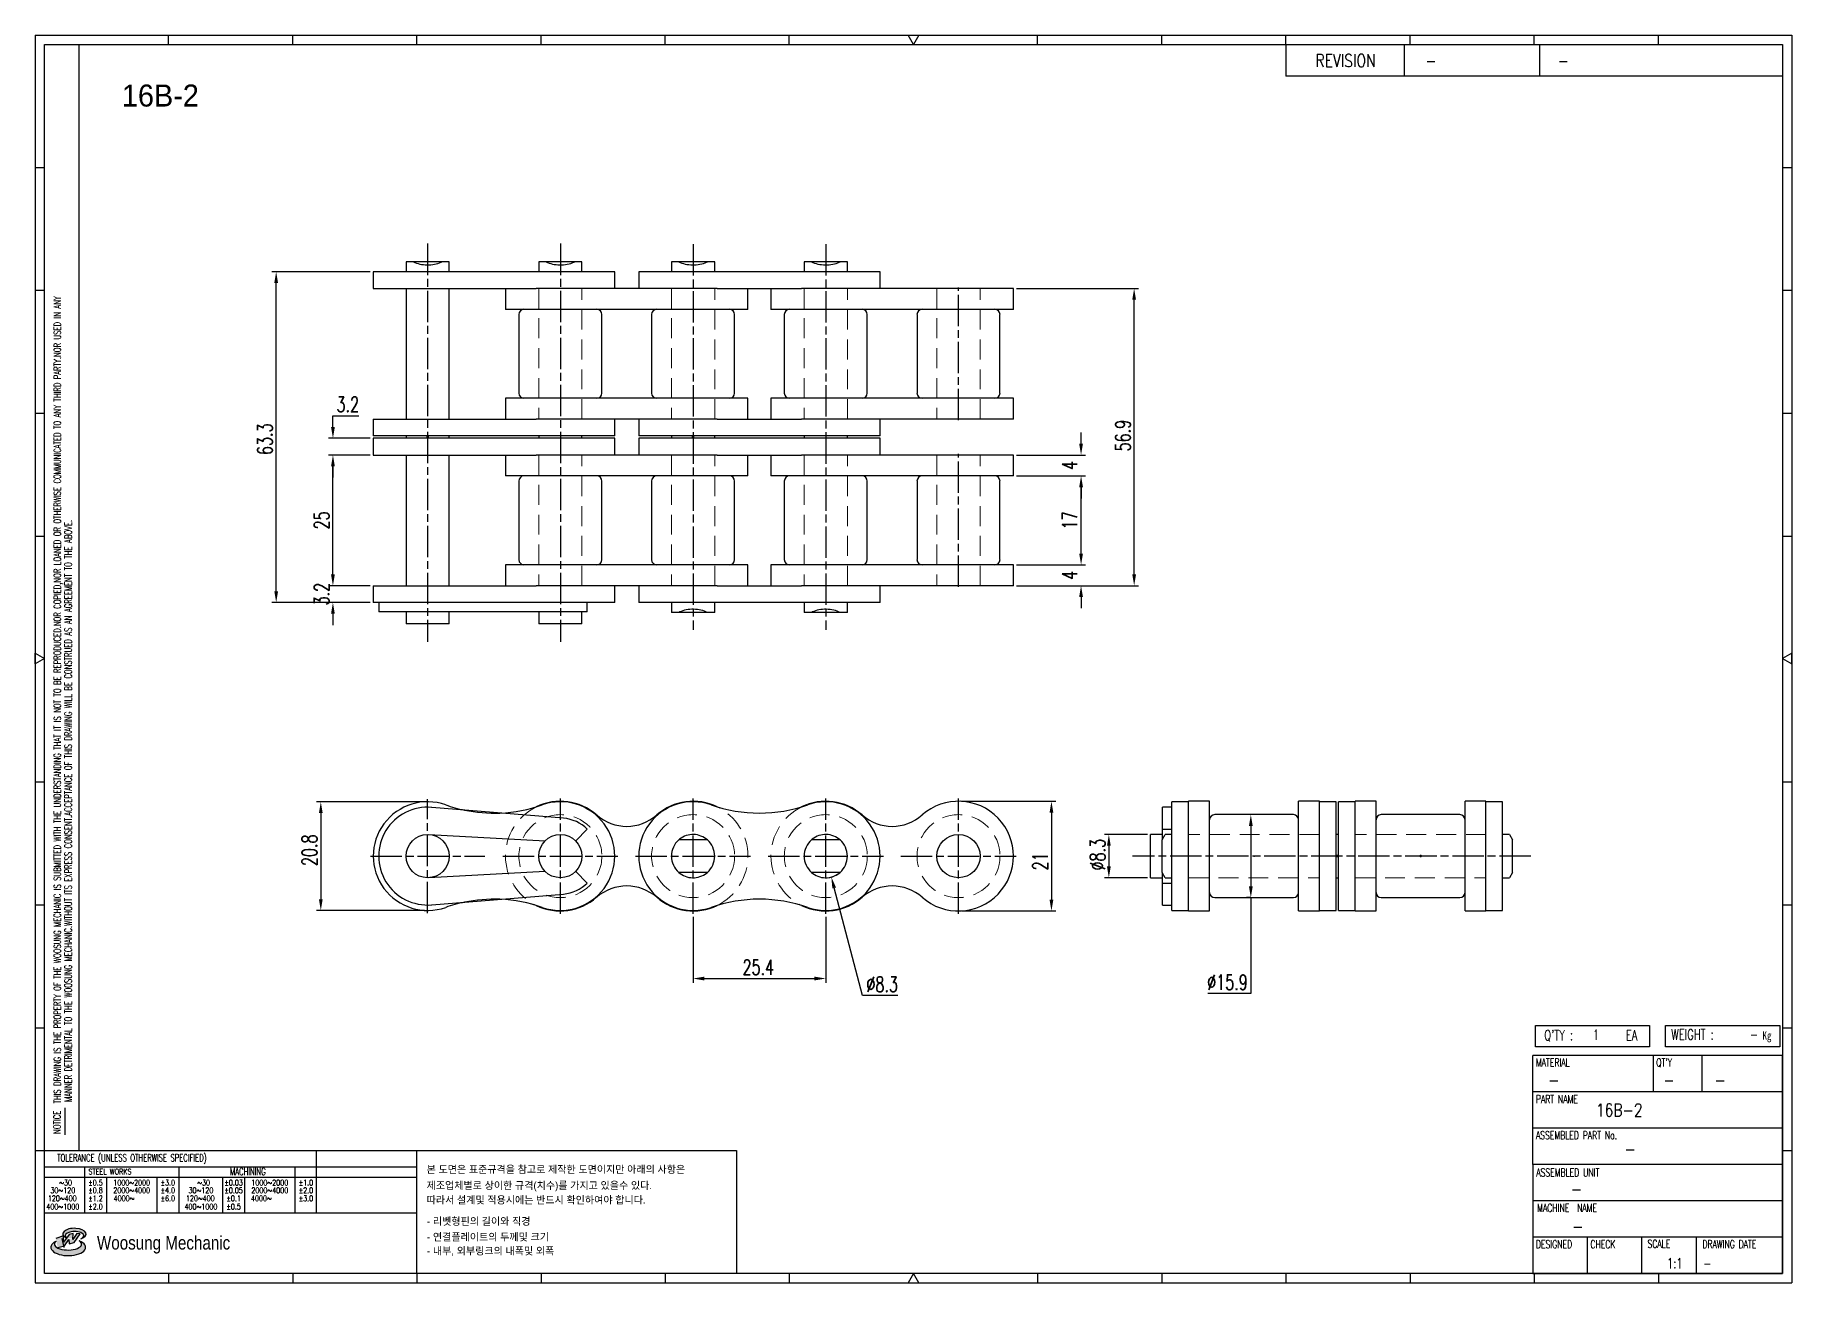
# Model space of a CAD drawing. Header units: millimetres. Extents: x 1145 to 1481, y -47 to 192.
import ezdxf
from ezdxf.enums import TextEntityAlignment as Align

# ---------------------------------------------------------------- set-up
doc = ezdxf.new("R2010")
doc.units = ezdxf.units.MM
doc.linetypes.add('AM_ISO08W050', pattern=[18, 12, -1.5, 3, -1.5])
doc.linetypes.add('HIDDEN', pattern=[9.525, 6.35, -3.175])
doc.layers.get('Defpoints').update_dxf_attribs({"color": 80})
for name, color, linetype, lineweight in [('2d ConnectionPoints', 7, 'Continuous', 50), ('CL1', 140, 'AM_ISO08W050', 25), ('HL3', 1, 'HIDDEN', 0)]:
    doc.layers.add(name, color=color, linetype=linetype, lineweight=lineweight)
for name, color, linetype in [('S-DIM', 40, 'Continuous'), ('TITLE', 7, 'Continuous'), ('도면레이아웃', 7, 'Continuous')]:
    doc.layers.add(name, color=color, linetype=linetype)
doc.styles.add('HAN', font='ROMANS.shx', dxfattribs={"width": 0.7, "bigfont": 'whgtxt.shx'})
doc.styles.add('HKD_ST2', font='romans.shx', dxfattribs={"width": 0.7, "height": 4, "bigfont": '@extfont2.shx'})
doc.styles.add('HSG', font='SIMPLEX.shx', dxfattribs={"width": 0.7, "bigfont": 'HSG.shx'})
doc.styles.add('MtXpl_', font='Gulim.ttf')
doc.styles.add('SLDTEXTSTYLE4', font='arial.ttf', dxfattribs={"width": 0.8})
doc.dimstyles.new('APP1.2', dxfattribs={"dimscale": 1.2, "dimtxt": 2.4, "dimasz": 1.8, "dimexe": 0.7, "dimexo": 0.5, "dimgap": 0.6, "dimtad": 1, "dimtoh": 1, "dimdec": 1, "dimrnd": 0.01, "dimzin": 9, "dimdsep": 46, "dimtxsty": 'HSG', "dimcen": 0, "dimclrd": 1, "dimclre": 1, "dimclrt": 256, "dimazin": 2, "dimtp": 1, "dimtm": 1, "dimtfac": 0.5, "dimtdec": 1, "dimtofl": 0, "dimtmove": 0, "dimatfit": 3, "dimfxl": 0, "dimtvp": 1, "dimtolj": 2, "dimlwd": -1, "dimlwe": -1, "dimarcsym": 0})

# ---------------------------------------------------------------- blocks, each defined once
blk = doc.blocks.new('MAST')
at = {"layer": '도면레이아웃'}
h = blk.add_hatch(color=10, dxfattribs=at)
h.paths.add_polyline_path([(1.544, 35.177), (1.554, 34.966), (1.779, 35.034), (2.054, 35.422), (1.908, 35.446), (1.728, 35.167), (1.741, 35.439), (1.547, 35.405), (1.292, 35.041), (1.295, 35.33), (0.943, 35.208), (1.03, 34.8), (1.336, 34.885)])
edge = h.paths.add_edge_path()
edge.add_ellipse((1.795, 35.421), major_axis=(-0.53, 0), ratio=0.487785, start_angle=122.36065, end_angle=403.39574)
edge.add_line((1.411, 35.244), (1.419, 35.261))
edge.add_ellipse((1.798, 35.344), major_axis=(-0.423, 0), ratio=0.444396, start_angle=131.58977, end_angle=386.19408, ccw=False)
edge = h.paths.add_edge_path()
edge.add_ellipse((1.512, 34.815), major_axis=(-0.793, 0), ratio=0.480113, start_angle=314.67633, end_angle=590.85213)
edge.add_ellipse((1.501, 34.958), major_axis=(-0.62, 0), ratio=0.43311, start_angle=331.7024, end_angle=574.42495, ccw=False)
at = {"color": 140}
for p, q in [((0, 90.118), (80.15, 90.118)), ((0, 90.118), (0, 33.191)), ((80.15, 90.118), (80.15, 33.191)), ((57.068, 89.693), (57.068, 88.246)), ((62.47, 89.693), (62.47, 88.246)), ((68.635, 89.693), (68.635, 88.246)), ((79.725, 88.246), (57.068, 88.246)), ((68.449, 43.961), (68.449, 44.936)), ((68.449, 44.936), (73.654, 44.936)), ((73.654, 44.936), (73.654, 43.961)), ((74.39, 43.961), (74.39, 44.936)), ((74.39, 44.936), (79.595, 44.936)), ((79.595, 44.936), (79.595, 43.961)), ((68.336, 38.59), (68.336, 43.563)), ((79.725, 43.563), (68.336, 43.563)), ((73.654, 43.961), (68.449, 43.961)), ((73.827, 43.563), (73.827, 41.905)), ((79.595, 43.961), (74.39, 43.961)), ((76.037, 43.563), (76.037, 41.905)), ((79.725, 38.59), (79.725, 43.563)), ((79.725, 41.905), (68.336, 41.905)), ((79.725, 40.248), (68.336, 40.248)), ((68.336, 38.59), (68.336, 33.616)), ((79.725, 38.59), (68.336, 38.59)), ((79.725, 33.616), (79.725, 38.59)), ((79.725, 36.932), (68.336, 36.932)), ((79.725, 35.274), (68.336, 35.274)), ((70.822, 33.616), (70.822, 35.274)), ((73.309, 33.616), (73.309, 35.274)), ((75.796, 33.616), (75.796, 35.274)), ((0, 33.191), (80.15, 33.191)), ((68.336, 33.616), (79.725, 33.616))]:
    blk.add_line(p, q, dxfattribs=at)
for p, q in [((6.089, 89.693), (6.089, 90.118)), ((11.753, 89.693), (11.753, 90.118)), ((17.418, 89.693), (17.418, 90.118)), ((23.082, 89.693), (23.082, 90.118)), ((28.746, 89.693), (28.746, 90.118)), ((34.411, 89.693), (34.411, 90.118)), ((45.739, 89.693), (45.739, 90.118)), ((51.404, 89.693), (51.404, 90.118)), ((57.068, 89.693), (57.068, 90.118)), ((62.732, 89.693), (62.732, 90.118)), ((68.397, 89.693), (68.397, 90.118)), ((74.061, 89.693), (74.061, 90.118)), ((0, 84.085), (0.425, 84.085)), ((79.725, 84.085), (80.15, 84.085)), ((0, 78.478), (0.425, 78.478)), ((79.725, 78.478), (80.15, 78.478)), ((0, 72.87), (0.425, 72.87)), ((79.725, 72.87), (80.15, 72.87)), ((0, 67.262), (0.425, 67.262)), ((79.725, 67.262), (80.15, 67.262)), ((0, 56.047), (0.425, 56.047)), ((79.725, 56.047), (80.15, 56.047)), ((0, 50.439), (0.425, 50.439)), ((79.725, 50.439), (80.15, 50.439)), ((0, 44.832), (0.425, 44.832)), ((79.725, 44.832), (80.15, 44.832)), ((1.377, 39.947), (1.377, 41.174)), ((0, 39.224), (0.425, 39.224)), ((79.725, 39.224), (80.15, 39.224)), ((6.089, 33.616), (6.089, 33.191)), ((11.753, 33.616), (11.753, 33.191)), ((17.418, 33.616), (17.418, 33.191)), ((23.082, 33.616), (23.082, 33.191)), ((28.746, 33.616), (28.746, 33.191)), ((34.411, 33.616), (34.411, 33.191)), ((45.739, 33.616), (45.739, 33.191)), ((51.404, 33.616), (51.404, 33.191)), ((57.068, 33.616), (57.068, 33.191)), ((62.732, 33.616), (62.732, 33.191)), ((68.397, 33.616), (68.397, 33.191)), ((74.061, 33.616), (74.061, 33.191))]:
    blk.add_line(p, q)
at = {"color": 2}
for p, q in [((2.017, 39.224), (2.017, 89.693)), ((0.425, 39.224), (17.418, 39.224)), ((0.425, 38.487), (17.418, 38.487)), ((2.257, 38.487), (2.257, 36.382)), ((6.557, 38.5), (6.557, 36.382)), ((11.857, 38.487), (11.857, 36.382)), ((12.816, 39.224), (12.816, 36.382)), ((17.418, 33.616), (17.418, 39.224)), ((0.425, 38.012), (17.418, 38.012)), ((3.257, 38.012), (3.257, 36.382)), ((5.557, 38.012), (5.557, 36.382)), ((8.557, 38.012), (8.557, 36.382)), ((9.557, 38.026), (9.557, 36.382)), ((0.425, 36.382), (17.418, 36.382))]:
    blk.add_line(p, q, dxfattribs=at)
for points in [[(40.075, 89.693), (39.83, 90.118), (40.32, 90.118)], [(0.425, 61.679), (0, 61.433), (0, 61.924)], [(79.725, 61.679), (80.15, 61.433), (80.15, 61.924)], [(40.075, 33.616), (39.83, 33.191), (40.32, 33.191)]]:
    blk.add_lwpolyline(points, close=True)
at = {"color": 140}
blk.add_lwpolyline([(0.425, 89.693), (79.725, 89.693), (79.725, 33.616), (0.425, 33.616)], close=True, dxfattribs=at)
at = {"layer": '도면레이아웃'}
for p, q in [((1.295, 35.33), (0.943, 35.208)), ((1.547, 35.405), (1.292, 35.041)), ((1.292, 35.041), (1.295, 35.33)), ((1.741, 35.439), (1.547, 35.405)), ((1.908, 35.446), (1.728, 35.167)), ((1.728, 35.167), (1.741, 35.439)), ((1.779, 35.034), (2.054, 35.422)), ((2.054, 35.422), (1.908, 35.446)), ((1.03, 34.8), (1.336, 34.885)), ((1.224, 35.208), (1.311, 34.8)), ((1.224, 35.208), (1.224, 35.208)), ((1.336, 34.885), (1.544, 35.177)), ((1.419, 35.261), (1.411, 35.244)), ((1.544, 35.177), (1.554, 34.966)), ((1.554, 34.966), (1.779, 35.034))]:
    blk.add_line(p, q, dxfattribs=at)
for centre, major_axis, ratio, start_param, end_param in [((1.795, 35.421), (-0.53, 0), 0.487785, 2.135596, 7.040584), ((1.798, 35.344), (-0.423, 0), 0.444396, 2.296675, 6.740358), ((1.512, 34.815), (-0.793, 0), 0.480113, 5.492138, 10.312315), ((1.501, 34.958), (-0.62, 0), 0.43311, 5.789299, 10.025607)]:
    blk.add_ellipse(centre, major_axis=major_axis, ratio=ratio, start_param=start_param, end_param=end_param, dxfattribs=at)
for s, height, style, width, p in [('REVISION', 0.5806, 'HAN', 0.8, (58.415, 88.664)), ('-', 0.581, 'HAN', 0.8, (63.426, 88.664)), ('-', 0.581, 'HAN', 0.8, (69.468, 88.664)), ("Q'TY : ", 0.4746, 'HKD_ST2', 0.7, (68.857, 44.253)), ('1', 0.475, 'HKD_ST2', 0.7, (71.071, 44.275)), ('EA', 0.4746, 'HKD_ST2', 0.7, (72.578, 44.253)), ('WEIGHT : ', 0.4746, 'HKD_ST2', 0.7, (74.65, 44.286)), ('-', 0.581, 'HAN', 0.8, (69.029, 42.157)), ('-', 0.581, 'HAN', 0.8, (74.289, 42.157)), ('-', 0.581, 'HAN', 0.8, (76.623, 42.157)), ('-', 0.581, 'HAN', 0.8, (72.515, 39.013)), ('-', 0.581, 'HAN', 0.8, (70.067, 37.189)), ('-', 0.581, 'HAN', 0.8, (70.126, 35.48)), ('1:1', 0.4746, 'HKD_ST2', 0.7, (74.458, 33.848)), ('-', 0.475, 'HKD_ST2', 0.7, (76.112, 33.837))]:
    blk.add_text(s, height=height, dxfattribs=dict(style=style, width=width)).set_placement(p)
at = {"color": 6, "style": 'HKD_ST2', "width": 0.7}
for s, p in [(' THIS DRAWING IS THE PROPERTY OF THE WOOSUNG MECHANIC IS SUBMITTED WITH THE UNDERSTANDING THAT IT IS NOT TO BE REPRODUCED.NOR COPIED,NOR LOANED OR OTHERWISE COMMUNICATED TO ANY THIRD PARTY.NOR USED IN ANY', (1.173, 41.217)), ('MANNER DETRIMENTAL TO THE WOOSUNG MECHANIC.WITHOUT ITS EXPRESS CONSENT.ACCEPTANCE OF THIS DRAWING WILL BE CONSTRUED AS AN AGREEMENT TO THE ABOVE.', (1.672, 41.447))]:
    blk.add_text(s, height=0.326266, rotation=90, dxfattribs=at).set_placement(p)
at = {"style": 'HKD_ST2', "width": 0.7}
blk.add_text('-', height=0.475, dxfattribs=at).set_placement((78.613, 44.286), align=Align.RIGHT)
at = {"color": 254, "style": 'HKD_ST2', "width": 0.7}
for s, height, p in [('MATERIAL', 0.3651, (68.474, 43.425)), ("QT'Y", 0.3651, (73.965, 43.425)), ('PART NAME', 0.3651, (68.474, 41.756)), ('ASSEMBLED PART No.', 0.36511, (68.474, 40.109)), ('ASSEMBLED UNIT', 0.36511, (68.49, 38.408)), ('MACHINE  NAME', 0.36511, (68.532, 36.794)), ('DESIGNED', 0.3651, (68.474, 35.136)), ('CHECK', 0.3651, (70.961, 35.136)), ('SCALE', 0.3651, (73.566, 35.153)), ('DRAWING DATE', 0.36511, (76.071, 35.141))]:
    blk.add_text(s, height=height, dxfattribs=at).set_placement(p, align=Align.TOP_LEFT)
at = {"style": 'HKD_ST2', "width": 0.7}
blk.add_text('NOTICE', height=0.3263, rotation=90, dxfattribs=at).set_placement((1.163, 39.988))
blk.add_text('TOLERANCE (UNLESS OTHERWISE SPECIFIED)', height=0.32627, dxfattribs=at).set_placement((4.417, 38.896), align=Align.MIDDLE_CENTER)
at = {"color": 4, "style": 'HKD_ST2', "width": 0.7}
for s, height, p in [('%%12630', 0.261, (1.389, 37.762)), ('1000%%1262000', 0.26101, (4.407, 37.762)), ('%%12630', 0.261, (7.689, 37.762)), ('1000%%1262000', 0.26101, (10.707, 37.762)), ('120%%126400', 0.26101, (1.237, 37.045)), ('30%%126120', 0.261, (1.263, 37.411)), ('4000%%126', 0.261, (4.061, 37.045)), ('2000%%1264000', 0.26101, (4.407, 37.411)), ('120%%126400', 0.26101, (7.537, 37.045)), ('30%%126120', 0.261, (7.563, 37.411)), ('4000%%126', 0.261, (10.321, 37.045)), ('2000%%1264000', 0.26101, (10.707, 37.411)), ('400%%1261000', 0.26101, (1.263, 36.67)), ('400%%1261000', 0.26101, (7.563, 36.67))]:
    blk.add_text(s, height=height, dxfattribs=at).set_placement(p, align=Align.MIDDLE_CENTER)
for s, height, p in [('%%P0.5', 0.261, (2.757, 37.762)), ('STEEL WORKS', 0.26101, (3.416, 38.268)), ('%%P3.0', 0.261, (6.057, 37.762)), ('%%P0.03', 0.261, (9.057, 37.762)), ('MACHINING', 0.3263, (9.707, 38.27)), ('%%P1.0', 0.261, (12.357, 37.762)), ('%%P0.8', 0.261, (2.757, 37.411)), ('%%P1.2', 0.261, (2.757, 37.045)), ('%%P4.0', 0.261, (6.057, 37.411)), ('%%P6.0', 0.261, (6.057, 37.045)), ('%%P0.05', 0.261, (9.057, 37.411)), ('%%P0.1', 0.261, (9.057, 37.045)), ('%%P2.0', 0.261, (12.357, 37.411)), ('%%P3.0', 0.261, (12.357, 37.045)), ('%%P2.0', 0.261, (2.757, 36.67)), ('%%P0.5', 0.261, (9.057, 36.67))]:
    blk.add_text(s, height=height, dxfattribs=at).set_placement(p, align=Align.MIDDLE)
at = {"color": 1, "style": 'SLDTEXTSTYLE4', "width": 0.8}
blk.add_text('Woosung Mechanic', height=0.61957, dxfattribs=at).set_placement((2.822, 34.711))
at = {"layer": 'TITLE', "width": 0.8}
blk.add_text('Kg', height=0.3789, dxfattribs=at).set_placement((78.807, 44.286))
blk = doc.blocks.new('*D2')
at = {"layer": 'Defpoints', "color": 0, "transparency": 16777216}
for p in [(1331.79, 90.35), (1344.75, 90.35), (1331.79, 86.35)]:
    blk.add_point(p, dxfattribs=at)
at = {"layer": 'S-DIM', "color": 1, "transparency": 16777216}
for p, q in [((1344.75, 92.51), (1344.75, 94.67)), ((1332.39, 90.35), (1345.59, 90.35)), ((1332.39, 86.35), (1345.59, 86.35)), ((1344.75, 84.19), (1344.75, 82.03))]:
    blk.add_line(p, q, dxfattribs=at)
for points in [[(1344.39, 92.51), (1345.11, 92.51), (1344.75, 90.35)], [(1344.39, 84.19), (1345.11, 84.19), (1344.75, 86.35)]]:
    blk.add_solid(points, dxfattribs=at)
at = {"layer": 'S-DIM', "transparency": 16777216, "insert": (1342.59, 88.35), "char_height": 2.88, "attachment_point": 5, "rotation": 90, "style": 'HSG'}
blk.add_mtext('\\A2;4', dxfattribs=at)
blk = doc.blocks.new('*D3')
at = {"layer": 'Defpoints', "color": 0, "transparency": 16777216}
for p in [(1331.79, 107.37), (1344.75, 107.37), (1331.79, 90.35)]:
    blk.add_point(p, dxfattribs=at)
at = {"layer": 'S-DIM', "color": 1, "transparency": 16777216}
for p, q in [((1332.39, 107.37), (1345.59, 107.37)), ((1344.75, 92.51), (1344.75, 105.21)), ((1332.39, 90.35), (1345.59, 90.35))]:
    blk.add_line(p, q, dxfattribs=at)
for points in [[(1344.39, 105.21), (1345.11, 105.21), (1344.75, 107.37)], [(1344.39, 92.51), (1345.11, 92.51), (1344.75, 90.35)]]:
    blk.add_solid(points, dxfattribs=at)
at = {"layer": 'S-DIM', "transparency": 16777216, "insert": (1342.59, 98.86), "char_height": 2.88, "attachment_point": 5, "rotation": 90, "style": 'HSG'}
blk.add_mtext('\\A2;17', dxfattribs=at)
blk = doc.blocks.new('*D4')
at = {"layer": 'Defpoints', "color": 0, "transparency": 16777216}
for p in [(1331.79, 111.37), (1344.75, 111.37), (1331.79, 107.37)]:
    blk.add_point(p, dxfattribs=at)
at = {"layer": 'S-DIM', "color": 1, "transparency": 16777216}
for p, q in [((1344.75, 113.53), (1344.75, 115.69)), ((1332.39, 111.37), (1345.59, 111.37)), ((1332.39, 107.37), (1345.59, 107.37)), ((1344.75, 105.21), (1344.75, 103.05))]:
    blk.add_line(p, q, dxfattribs=at)
for points in [[(1344.39, 113.53), (1345.11, 113.53), (1344.75, 111.37)], [(1344.39, 105.21), (1345.11, 105.21), (1344.75, 107.37)]]:
    blk.add_solid(points, dxfattribs=at)
at = {"layer": 'S-DIM', "transparency": 16777216, "insert": (1342.59, 109.37), "char_height": 2.88, "attachment_point": 5, "rotation": 90, "style": 'HSG'}
blk.add_mtext('\\A2;4', dxfattribs=at)
blk = doc.blocks.new('*D5')
at = {"layer": 'Defpoints', "color": 0, "transparency": 16777216}
for p in [(1331.79, 143.25), (1354.91, 143.25), (1331.79, 86.35)]:
    blk.add_point(p, dxfattribs=at)
at = {"layer": 'S-DIM', "color": 1, "transparency": 16777216}
for p, q in [((1332.39, 143.25), (1355.75, 143.25)), ((1354.91, 88.51), (1354.91, 141.09)), ((1332.39, 86.35), (1355.75, 86.35))]:
    blk.add_line(p, q, dxfattribs=at)
for points in [[(1354.55, 141.09), (1355.27, 141.09), (1354.91, 143.25)], [(1354.55, 88.51), (1355.27, 88.51), (1354.91, 86.35)]]:
    blk.add_solid(points, dxfattribs=at)
at = {"layer": 'S-DIM', "transparency": 16777216, "insert": (1352.75, 115.08), "char_height": 2.88, "attachment_point": 5, "rotation": 90, "style": 'HSG'}
blk.add_mtext('\\A2;56.9', dxfattribs=at)
blk = doc.blocks.new('*D6')
at = {"layer": 'Defpoints', "color": 0, "transparency": 16777216}
for p in [(1201.56, 86.35), (1209.29, 86.35), (1209.29, 83.15)]:
    blk.add_point(p, dxfattribs=at)
at = {"layer": 'S-DIM', "color": 1, "transparency": 16777216}
for p, q in [((1201.56, 88.51), (1201.56, 90.67)), ((1208.69, 86.35), (1200.72, 86.35)), ((1208.69, 83.15), (1200.72, 83.15)), ((1201.56, 80.99), (1201.56, 78.83))]:
    blk.add_line(p, q, dxfattribs=at)
for points in [[(1201.2, 88.51), (1201.92, 88.51), (1201.56, 86.35)], [(1201.2, 80.99), (1201.92, 80.99), (1201.56, 83.15)]]:
    blk.add_solid(points, dxfattribs=at)
at = {"layer": 'S-DIM', "transparency": 16777216, "insert": (1199.4, 84.75), "char_height": 2.88, "attachment_point": 5, "rotation": 90, "style": 'HSG'}
blk.add_mtext('\\A2;3.2', dxfattribs=at)
blk = doc.blocks.new('*D7')
at = {"layer": 'Defpoints', "color": 0, "transparency": 16777216}
for p in [(1201.56, 111.37), (1209.29, 111.37), (1209.29, 86.35)]:
    blk.add_point(p, dxfattribs=at)
at = {"layer": 'S-DIM', "color": 1, "transparency": 16777216}
for p, q in [((1208.69, 111.37), (1200.72, 111.37)), ((1201.56, 88.51), (1201.56, 109.21)), ((1208.69, 86.35), (1200.72, 86.35))]:
    blk.add_line(p, q, dxfattribs=at)
for points in [[(1201.2, 109.21), (1201.92, 109.21), (1201.56, 111.37)], [(1201.2, 88.51), (1201.92, 88.51), (1201.56, 86.35)]]:
    blk.add_solid(points, dxfattribs=at)
at = {"layer": 'S-DIM', "transparency": 16777216, "insert": (1199.4, 98.86), "char_height": 2.88, "attachment_point": 5, "rotation": 90, "style": 'HSG'}
blk.add_mtext('\\A2;25', dxfattribs=at)
blk = doc.blocks.new('*D8')
at = {"layer": 'Defpoints', "color": 0, "transparency": 16777216}
for p in [(1201.56, 114.57), (1209.29, 114.57), (1209.29, 111.37)]:
    blk.add_point(p, dxfattribs=at)
at = {"layer": 'S-DIM', "color": 1, "transparency": 16777216}
for p, q in [((1201.56, 116.73), (1201.56, 118.89)), ((1201.56, 118.89), (1206.51, 118.89)), ((1208.69, 114.57), (1200.72, 114.57)), ((1208.69, 111.37), (1200.72, 111.37)), ((1201.56, 109.21), (1201.56, 107.05))]:
    blk.add_line(p, q, dxfattribs=at)
for points in [[(1201.2, 116.73), (1201.92, 116.73), (1201.56, 114.57)], [(1201.2, 109.21), (1201.92, 109.21), (1201.56, 111.37)]]:
    blk.add_solid(points, dxfattribs=at)
at = {"layer": 'S-DIM', "transparency": 16777216, "insert": (1204.4, 121.05), "char_height": 2.88, "attachment_point": 5, "style": 'HSG'}
blk.add_mtext('\\A2;3.2', dxfattribs=at)
blk = doc.blocks.new('*D9')
at = {"layer": 'Defpoints', "color": 0, "transparency": 16777216}
for p in [(1190.7, 146.45), (1209.29, 146.45), (1209.29, 83.15)]:
    blk.add_point(p, dxfattribs=at)
at = {"layer": 'S-DIM', "color": 1, "transparency": 16777216}
for p, q in [((1208.69, 146.45), (1189.86, 146.45)), ((1190.7, 85.31), (1190.7, 144.29)), ((1208.69, 83.15), (1189.86, 83.15))]:
    blk.add_line(p, q, dxfattribs=at)
for points in [[(1190.34, 144.29), (1191.06, 144.29), (1190.7, 146.45)], [(1190.34, 85.31), (1191.06, 85.31), (1190.7, 83.15)]]:
    blk.add_solid(points, dxfattribs=at)
at = {"layer": 'S-DIM', "transparency": 16777216, "insert": (1188.54, 114.39), "char_height": 2.88, "attachment_point": 5, "rotation": 90, "style": 'HSG'}
blk.add_mtext('\\A2;63.3', dxfattribs=at)
blk = doc.blocks.new('*D10')
at = {"layer": 'Defpoints', "color": 0, "transparency": 16777216}
for p in [(1219.69, 45), (1199.24, 24.2), (1219.69, 24.2)]:
    blk.add_point(p, dxfattribs=at)
at = {"layer": 'S-DIM', "color": 1, "transparency": 16777216}
for p, q in [((1219.09, 45), (1198.4, 45)), ((1199.24, 42.84), (1199.24, 26.36)), ((1219.09, 24.2), (1198.4, 24.2))]:
    blk.add_line(p, q, dxfattribs=at)
for points in [[(1198.88, 42.84), (1199.6, 42.84), (1199.24, 45)], [(1198.88, 26.36), (1199.6, 26.36), (1199.24, 24.2)]]:
    blk.add_solid(points, dxfattribs=at)
at = {"layer": 'S-DIM', "transparency": 16777216, "insert": (1197.08, 35.72), "char_height": 2.88, "attachment_point": 5, "rotation": 90, "style": 'HSG'}
blk.add_mtext('\\A2;20.8', dxfattribs=at)
blk = doc.blocks.new('*D11')
at = {"layer": 'Defpoints', "color": 0, "transparency": 16777216}
for p in [(1270.49, 23.57), (1295.89, 23.57), (1295.89, 11.17)]:
    blk.add_point(p, dxfattribs=at)
at = {"layer": 'S-DIM', "color": 1, "transparency": 16777216}
for p, q in [((1270.49, 22.97), (1270.49, 10.33)), ((1295.89, 22.97), (1295.89, 10.33)), ((1272.65, 11.17), (1293.73, 11.17))]:
    blk.add_line(p, q, dxfattribs=at)
for points in [[(1272.65, 11.53), (1272.65, 10.81), (1270.49, 11.17)], [(1293.73, 11.53), (1293.73, 10.81), (1295.89, 11.17)]]:
    blk.add_solid(points, dxfattribs=at)
at = {"layer": 'S-DIM', "transparency": 16777216, "insert": (1282.98, 13.33), "char_height": 2.88, "attachment_point": 5, "style": 'HSG'}
blk.add_mtext('\\A2;25.4', dxfattribs=at)
blk = doc.blocks.new('*D12')
at = {"layer": 'Defpoints', "color": 0, "transparency": 16777216}
for p in [(1294.83, 38.6), (1296.95, 30.59)]:
    blk.add_point(p, dxfattribs=at)
at = {"layer": 'S-DIM', "color": 1, "transparency": 16777216}
for p, q in [((1302.93, 7.9), (1297.5, 28.5)), ((1309.7, 7.9), (1302.93, 7.9))]:
    blk.add_line(p, q, dxfattribs=at)
blk.add_arc((1295.89, 34.6), 4.14, 273.1571, 303.1059, dxfattribs=at)
blk.add_solid([(1297.85, 28.6), (1297.15, 28.41), (1296.95, 30.59)], dxfattribs=at)
at = {"layer": 'S-DIM', "transparency": 16777216, "insert": (1306.68, 10.06), "char_height": 2.88, "attachment_point": 5, "style": 'HSG'}
blk.add_mtext('\\A2;∅8.3', dxfattribs=at)
blk = doc.blocks.new('*D13')
at = {"layer": 'Defpoints', "color": 0, "transparency": 16777216}
for p in [(1321.29, 45.1), (1321.29, 24.1), (1339.08, 24.1)]:
    blk.add_point(p, dxfattribs=at)
at = {"layer": 'S-DIM', "color": 1, "transparency": 16777216}
for p, q in [((1321.89, 45.1), (1339.92, 45.1)), ((1339.08, 42.94), (1339.08, 26.26)), ((1321.89, 24.1), (1339.92, 24.1))]:
    blk.add_line(p, q, dxfattribs=at)
for points in [[(1338.72, 42.94), (1339.44, 42.94), (1339.08, 45.1)], [(1338.72, 26.26), (1339.44, 26.26), (1339.08, 24.1)]]:
    blk.add_solid(points, dxfattribs=at)
at = {"layer": 'S-DIM', "transparency": 16777216, "insert": (1336.92, 33.6), "char_height": 2.88, "attachment_point": 5, "rotation": 90, "style": 'HSG'}
blk.add_mtext('\\A2;21', dxfattribs=at)
blk = doc.blocks.new('*D14')
at = {"layer": 'Defpoints', "color": 0, "transparency": 16777216}
for p in [(1358.04, 38.74), (1350.07, 30.46), (1358.04, 30.46)]:
    blk.add_point(p, dxfattribs=at)
at = {"layer": 'S-DIM', "color": 1, "transparency": 16777216}
for p, q in [((1357.44, 38.74), (1349.23, 38.74)), ((1350.07, 36.58), (1350.07, 32.62)), ((1357.44, 30.46), (1349.23, 30.46))]:
    blk.add_line(p, q, dxfattribs=at)
for points in [[(1349.71, 36.58), (1350.43, 36.58), (1350.07, 38.74)], [(1349.71, 32.62), (1350.43, 32.62), (1350.07, 30.46)]]:
    blk.add_solid(points, dxfattribs=at)
at = {"layer": 'S-DIM', "transparency": 16777216, "insert": (1347.91, 34.87), "char_height": 2.88, "attachment_point": 5, "rotation": 90, "style": 'HSG'}
blk.add_mtext('\\A2;%%c8.3', dxfattribs=at)
blk = doc.blocks.new('*D15')
at = {"layer": 'Defpoints', "color": 0, "transparency": 16777216}
for p in [(1377.85, 42.54), (1377.24, 26.66), (1377.85, 26.66)]:
    blk.add_point(p, dxfattribs=at)
at = {"layer": 'S-DIM', "color": 1, "transparency": 16777216}
for p, q in [((1377.25, 42.54), (1376.4, 42.54)), ((1377.24, 40.38), (1377.24, 28.82)), ((1377.25, 26.66), (1376.4, 26.66)), ((1377.24, 26.66), (1377.24, 8.29)), ((1377.24, 8.29), (1369.03, 8.29))]:
    blk.add_line(p, q, dxfattribs=at)
for points in [[(1376.88, 40.38), (1377.6, 40.38), (1377.24, 42.54)], [(1376.88, 28.82), (1377.6, 28.82), (1377.24, 26.66)]]:
    blk.add_solid(points, dxfattribs=at)
at = {"layer": 'S-DIM', "transparency": 16777216, "insert": (1372.77, 10.45), "char_height": 2.88, "attachment_point": 5, "style": 'HSG'}
blk.add_mtext('\\A2;%%c15.9', dxfattribs=at)

msp = doc.modelspace()

# ---------------------------------------------------------------- linework, layer by layer
for p, q in [((1215.55, 148.35), (1215.55, 146.45)), ((1223.83, 148.35), (1215.55, 148.35)), ((1216.95, 148.35), (1217.23, 148.22)), ((1217.23, 148.22), (1217.53, 148.1)), ((1217.53, 148.1), (1217.85, 148)), ((1217.85, 148), (1218.18, 147.92)), ((1221.01, 147.88), (1221.35, 147.95)), ((1221.35, 147.95), (1221.67, 148.04)), ((1221.67, 148.04), (1221.98, 148.15)), ((1221.98, 148.15), (1222.27, 148.28)), ((1222.27, 148.28), (1222.43, 148.35)), ((1223.83, 146.45), (1223.83, 148.35)), ((1249.23, 148.35), (1240.95, 148.35)), ((1240.95, 148.35), (1240.95, 146.45)), ((1242.35, 148.35), (1242.63, 148.22)), ((1242.63, 148.22), (1242.93, 148.1)), ((1242.93, 148.1), (1243.25, 148)), ((1243.25, 148), (1243.58, 147.92)), ((1246.41, 147.88), (1246.75, 147.95)), ((1246.75, 147.95), (1247.07, 148.04)), ((1247.07, 148.04), (1247.38, 148.15)), ((1247.38, 148.15), (1247.67, 148.28)), ((1247.67, 148.28), (1247.83, 148.35)), ((1249.23, 146.45), (1249.23, 148.35)), ((1274.63, 148.35), (1266.35, 148.35)), ((1266.35, 148.35), (1266.35, 146.45)), ((1274.63, 146.45), (1274.63, 148.35)), ((1300.03, 148.35), (1291.75, 148.35)), ((1291.75, 148.35), (1291.75, 146.45)), ((1300.03, 146.45), (1300.03, 148.35)), ((1209.29, 146.45), (1209.29, 143.25)), ((1255.49, 146.45), (1209.29, 146.45)), ((1218.18, 147.92), (1218.52, 147.85)), ((1218.52, 147.85), (1218.87, 147.8)), ((1218.87, 147.8), (1219.23, 147.77)), ((1219.23, 147.77), (1219.59, 147.75)), ((1219.59, 147.75), (1219.95, 147.76)), ((1219.95, 147.76), (1220.31, 147.78)), ((1220.31, 147.78), (1220.66, 147.82)), ((1220.66, 147.82), (1221.01, 147.88)), ((1243.58, 147.92), (1243.92, 147.85)), ((1243.92, 147.85), (1244.27, 147.8)), ((1244.27, 147.8), (1244.63, 147.77)), ((1244.63, 147.77), (1244.99, 147.75)), ((1244.99, 147.75), (1245.35, 147.76)), ((1245.35, 147.76), (1245.71, 147.78)), ((1245.71, 147.78), (1246.06, 147.82)), ((1246.06, 147.82), (1246.41, 147.88)), ((1255.49, 143.25), (1255.49, 146.45)), ((1260.09, 146.45), (1260.09, 143.25)), ((1306.29, 146.45), (1260.09, 146.45)), ((1306.29, 143.25), (1306.29, 146.45)), ((1209.29, 143.25), (1240.47, 143.25)), ((1215.55, 143.25), (1215.55, 118.23)), ((1223.83, 118.23), (1223.83, 143.25)), ((1234.59, 143.25), (1234.59, 139.25)), ((1275.11, 143.25), (1240.47, 143.25)), ((1275.11, 143.25), (1291.27, 143.25)), ((1280.99, 139.25), (1280.99, 143.25)), ((1285.39, 143.25), (1285.39, 139.25)), ((1331.79, 143.25), (1291.27, 143.25)), ((1331.79, 139.25), (1331.79, 143.25)), ((1280.99, 139.25), (1234.59, 139.25)), ((1237.15, 138.27), (1237.15, 123.22)), ((1253.03, 123.22), (1253.03, 138.27)), ((1262.55, 138.27), (1262.55, 123.22)), ((1278.43, 123.22), (1278.43, 138.27)), ((1331.79, 139.25), (1285.39, 139.25)), ((1287.95, 138.27), (1287.95, 123.22)), ((1303.83, 123.22), (1303.83, 138.27)), ((1313.35, 138.27), (1313.35, 123.22)), ((1329.23, 123.22), (1329.23, 138.27)), ((1234.59, 122.23), (1234.59, 118.23)), ((1280.99, 122.23), (1234.59, 122.23)), ((1280.99, 118.23), (1280.99, 122.23)), ((1285.39, 122.23), (1285.39, 118.23)), ((1331.79, 122.23), (1285.39, 122.23)), ((1331.79, 118.23), (1331.79, 122.23)), ((1209.29, 118.23), (1240.47, 118.23)), ((1209.29, 118.23), (1209.29, 115.03)), ((1275.11, 118.23), (1240.47, 118.23)), ((1255.49, 115.03), (1255.49, 118.23)), ((1260.09, 118.23), (1260.09, 115.03)), ((1275.11, 118.23), (1291.27, 118.23)), ((1331.79, 118.23), (1291.27, 118.23)), ((1306.29, 115.03), (1306.29, 118.23)), ((1255.49, 115.03), (1209.29, 115.03)), ((1209.29, 114.57), (1209.29, 111.37)), ((1255.49, 114.57), (1209.29, 114.57)), ((1215.55, 115.03), (1215.55, 114.57)), ((1223.83, 114.57), (1223.83, 115.03)), ((1240.95, 115.03), (1240.95, 114.57)), ((1249.23, 114.57), (1249.23, 115.03)), ((1255.49, 111.37), (1255.49, 114.57)), ((1306.29, 115.03), (1260.09, 115.03)), ((1260.09, 114.57), (1260.09, 111.37)), ((1306.29, 114.57), (1260.09, 114.57)), ((1266.35, 115.03), (1266.35, 114.57)), ((1274.63, 114.57), (1274.63, 115.03)), ((1291.75, 115.03), (1291.75, 114.57)), ((1300.03, 114.57), (1300.03, 115.03)), ((1306.29, 111.37), (1306.29, 114.57)), ((1209.29, 111.37), (1240.47, 111.37)), ((1215.55, 111.37), (1215.55, 86.35)), ((1223.83, 86.35), (1223.83, 111.37)), ((1234.59, 111.37), (1234.59, 107.37)), ((1275.11, 111.37), (1240.47, 111.37)), ((1275.11, 111.37), (1291.27, 111.37)), ((1280.99, 107.37), (1280.99, 111.37)), ((1285.39, 111.37), (1285.39, 107.37)), ((1331.79, 111.37), (1291.27, 111.37)), ((1331.79, 107.37), (1331.79, 111.37)), ((1280.99, 107.37), (1234.59, 107.37)), ((1237.15, 106.39), (1237.15, 91.34)), ((1253.03, 91.34), (1253.03, 106.39)), ((1262.55, 106.39), (1262.55, 91.34)), ((1278.43, 91.34), (1278.43, 106.39)), ((1331.79, 107.37), (1285.39, 107.37)), ((1287.95, 106.39), (1287.95, 91.34)), ((1303.83, 91.34), (1303.83, 106.39)), ((1313.35, 106.39), (1313.35, 91.34)), ((1329.23, 91.34), (1329.23, 106.39)), ((1234.59, 90.35), (1234.59, 86.35)), ((1280.99, 90.35), (1234.59, 90.35)), ((1280.99, 86.35), (1280.99, 90.35)), ((1285.39, 90.35), (1285.39, 86.35)), ((1331.79, 90.35), (1285.39, 90.35)), ((1331.79, 86.35), (1331.79, 90.35)), ((1209.29, 86.35), (1240.47, 86.35)), ((1209.29, 86.35), (1209.29, 83.15)), ((1275.11, 86.35), (1240.47, 86.35)), ((1255.49, 83.15), (1255.49, 86.35)), ((1260.09, 86.35), (1260.09, 83.15)), ((1275.11, 86.35), (1291.27, 86.35)), ((1331.79, 86.35), (1291.27, 86.35)), ((1306.29, 83.15), (1306.29, 86.35)), ((1255.49, 83.15), (1209.29, 83.15)), ((1210.33, 83.15), (1210.33, 81.37)), ((1250.24, 81.37), (1210.33, 81.37)), ((1215.55, 81.37), (1215.55, 79.05)), ((1223.83, 79.05), (1223.83, 81.37)), ((1240.95, 81.37), (1240.95, 79.05)), ((1249.23, 79.05), (1249.23, 81.37)), ((1250.24, 81.37), (1250.24, 83.15)), ((1306.29, 83.15), (1260.09, 83.15)), ((1266.35, 83.15), (1266.35, 81.25)), ((1274.63, 81.25), (1266.35, 81.25)), ((1274.63, 81.25), (1274.63, 83.15)), ((1291.75, 83.15), (1291.75, 81.25)), ((1300.03, 81.25), (1291.75, 81.25)), ((1300.03, 81.25), (1300.03, 83.15)), ((1223.83, 79.05), (1215.55, 79.05)), ((1249.23, 79.05), (1240.95, 79.05)), ((1245.69, 41.85), (1220.46, 43.92)), ((1362.14, 43.96), (1360.36, 43.96)), ((1360.36, 37.91), (1360.36, 43.96)), ((1365.34, 45), (1362.14, 45)), ((1362.14, 24.2), (1362.14, 45)), ((1369.34, 45.1), (1365.34, 45.1)), ((1365.34, 24.1), (1365.34, 45.1)), ((1369.34, 24.1), (1369.34, 45.1)), ((1390.36, 45.1), (1386.36, 45.1)), ((1386.36, 24.1), (1386.36, 45.1)), ((1390.36, 24.1), (1390.36, 45.1)), ((1393.56, 45), (1390.36, 45)), ((1393.56, 24.2), (1393.56, 45)), ((1397.22, 45), (1394.02, 45)), ((1394.02, 24.2), (1394.02, 45)), ((1401.22, 45.1), (1397.22, 45.1)), ((1397.22, 24.1), (1397.22, 45.1)), ((1401.22, 24.1), (1401.22, 45.1)), ((1422.24, 45.1), (1418.24, 45.1)), ((1418.24, 24.1), (1418.24, 45.1)), ((1422.24, 24.1), (1422.24, 45.1)), ((1425.44, 45), (1422.24, 45)), ((1425.44, 24.2), (1425.44, 45)), ((1385.38, 42.54), (1370.33, 42.54)), ((1417.26, 42.54), (1402.21, 42.54)), ((1219.91, 38.73), (1242.16, 37.52)), ((1248.02, 37.52), (1250.24, 39.74)), ((1267.91, 37.83), (1267.75, 37.7)), ((1273.23, 37.7), (1267.75, 37.7)), ((1268.2, 38.04), (1267.91, 37.83)), ((1268.51, 38.23), (1268.2, 38.04)), ((1268.83, 38.39), (1268.51, 38.23)), ((1269.17, 38.52), (1268.83, 38.39)), ((1269.52, 38.62), (1269.17, 38.52)), ((1269.87, 38.69), (1269.52, 38.62)), ((1270.23, 38.73), (1269.87, 38.69)), ((1270.59, 38.73), (1270.23, 38.73)), ((1270.95, 38.71), (1270.59, 38.73)), ((1271.31, 38.65), (1270.95, 38.71)), ((1271.66, 38.57), (1271.31, 38.65)), ((1272, 38.45), (1271.66, 38.57)), ((1272.33, 38.3), (1272, 38.45)), ((1272.65, 38.13), (1272.33, 38.3)), ((1272.95, 37.93), (1272.65, 38.13)), ((1273.23, 37.7), (1272.95, 37.93)), ((1293.31, 37.83), (1293.15, 37.7)), ((1298.63, 37.7), (1293.15, 37.7)), ((1293.6, 38.04), (1293.31, 37.83)), ((1293.91, 38.23), (1293.6, 38.04)), ((1294.23, 38.39), (1293.91, 38.23)), ((1294.57, 38.52), (1294.23, 38.39)), ((1294.92, 38.62), (1294.57, 38.52)), ((1295.27, 38.69), (1294.92, 38.62)), ((1295.63, 38.73), (1295.27, 38.69)), ((1295.99, 38.73), (1295.63, 38.73)), ((1296.35, 38.71), (1295.99, 38.73)), ((1296.71, 38.65), (1296.35, 38.71)), ((1297.06, 38.57), (1296.71, 38.65)), ((1297.4, 38.45), (1297.06, 38.57)), ((1297.73, 38.3), (1297.4, 38.45)), ((1298.05, 38.13), (1297.73, 38.3)), ((1298.35, 37.93), (1298.05, 38.13)), ((1298.63, 37.7), (1298.35, 37.93)), ((1358.04, 30.46), (1358.04, 38.74)), ((1360.36, 38.74), (1358.04, 38.74)), ((1360.24, 37.7), (1360.84, 38.74)), ((1360.24, 31.49), (1360.24, 37.7)), ((1360.36, 39.74), (1362.14, 39.74)), ((1362.14, 38.74), (1360.84, 38.74)), ((1394.02, 38.74), (1393.56, 38.74)), ((1426.74, 38.74), (1425.44, 38.74)), ((1426.74, 38.74), (1427.34, 37.7)), ((1427.34, 31.49), (1427.34, 37.7)), ((1242.16, 31.67), (1219.91, 30.46)), ((1250.24, 29.45), (1248.02, 31.67)), ((1267.75, 31.49), (1268.03, 31.26)), ((1273.23, 31.49), (1267.75, 31.49)), ((1268.03, 31.26), (1268.33, 31.06)), ((1268.33, 31.06), (1268.65, 30.89)), ((1268.65, 30.89), (1268.98, 30.74)), ((1268.98, 30.74), (1269.32, 30.62)), ((1269.32, 30.62), (1269.67, 30.54)), ((1269.67, 30.54), (1270.03, 30.48)), ((1270.03, 30.48), (1270.39, 30.46)), ((1270.39, 30.46), (1270.75, 30.46)), ((1270.75, 30.46), (1271.11, 30.5)), ((1271.11, 30.5), (1271.46, 30.57)), ((1271.46, 30.57), (1271.81, 30.67)), ((1271.81, 30.67), (1272.15, 30.8)), ((1272.15, 30.8), (1272.47, 30.96)), ((1272.47, 30.96), (1272.78, 31.15)), ((1272.78, 31.15), (1273.07, 31.36)), ((1273.07, 31.36), (1273.23, 31.49)), ((1293.15, 31.49), (1293.43, 31.26)), ((1298.63, 31.49), (1293.15, 31.49)), ((1293.43, 31.26), (1293.73, 31.06)), ((1293.73, 31.06), (1294.05, 30.89)), ((1294.05, 30.89), (1294.38, 30.74)), ((1294.38, 30.74), (1294.72, 30.62)), ((1294.72, 30.62), (1295.07, 30.54)), ((1295.07, 30.54), (1295.43, 30.48)), ((1295.43, 30.48), (1295.79, 30.46)), ((1295.79, 30.46), (1296.15, 30.46)), ((1296.15, 30.46), (1296.51, 30.5)), ((1296.51, 30.5), (1296.86, 30.57)), ((1296.86, 30.57), (1297.21, 30.67)), ((1297.21, 30.67), (1297.55, 30.8)), ((1297.55, 30.8), (1297.87, 30.96)), ((1297.87, 30.96), (1298.18, 31.15)), ((1298.18, 31.15), (1298.47, 31.36)), ((1298.47, 31.36), (1298.63, 31.49)), ((1358.04, 30.46), (1360.36, 30.46)), ((1360.84, 30.46), (1360.24, 31.49)), ((1360.36, 25.24), (1360.36, 31.28)), ((1360.84, 30.46), (1362.14, 30.46)), ((1393.56, 30.46), (1394.02, 30.46)), ((1425.44, 30.46), (1426.74, 30.46)), ((1427.34, 31.49), (1426.74, 30.46)), ((1220.46, 25.27), (1245.69, 27.34)), ((1360.36, 29.45), (1362.14, 29.45)), ((1360.36, 25.24), (1362.14, 25.24)), ((1362.14, 24.2), (1365.34, 24.2)), ((1365.34, 24.1), (1369.34, 24.1)), ((1370.33, 26.66), (1385.38, 26.66)), ((1386.36, 24.1), (1390.36, 24.1)), ((1390.36, 24.2), (1393.56, 24.2)), ((1394.02, 24.2), (1397.22, 24.2)), ((1397.22, 24.1), (1401.22, 24.1)), ((1402.21, 26.66), (1417.26, 26.66)), ((1418.24, 24.1), (1422.24, 24.1)), ((1422.24, 24.2), (1425.44, 24.2))]:
    msp.add_line(p, q)
for points in [[(1267.75, 148.35), (1268.03, 148.22), (1268.33, 148.1), (1268.65, 148), (1268.98, 147.92), (1269.32, 147.85), (1269.67, 147.8), (1270.03, 147.77), (1270.39, 147.75), (1270.75, 147.76), (1271.11, 147.78), (1271.46, 147.82), (1271.81, 147.88), (1272.15, 147.95), (1272.47, 148.04), (1272.78, 148.15), (1273.07, 148.28), (1273.23, 148.35)], [(1293.15, 148.35), (1293.43, 148.22), (1293.73, 148.1), (1294.05, 148), (1294.38, 147.92), (1294.72, 147.85), (1295.07, 147.8), (1295.43, 147.77), (1295.79, 147.75), (1296.15, 147.76), (1296.51, 147.78), (1296.86, 147.82), (1297.21, 147.88), (1297.55, 147.95), (1297.87, 148.04), (1298.18, 148.15), (1298.47, 148.28), (1298.63, 148.35)], [(1273.23, 81.25), (1272.95, 81.38), (1272.65, 81.5), (1272.33, 81.6), (1272, 81.68), (1271.66, 81.75), (1271.31, 81.8), (1270.95, 81.83), (1270.59, 81.85), (1270.23, 81.84), (1269.87, 81.82), (1269.52, 81.78), (1269.17, 81.72), (1268.83, 81.65), (1268.51, 81.56), (1268.2, 81.45), (1267.91, 81.33), (1267.75, 81.25)], [(1298.63, 81.25), (1298.35, 81.38), (1298.05, 81.5), (1297.73, 81.6), (1297.4, 81.68), (1297.06, 81.75), (1296.71, 81.8), (1296.35, 81.83), (1295.99, 81.85), (1295.63, 81.84), (1295.27, 81.82), (1294.92, 81.78), (1294.57, 81.72), (1294.23, 81.65), (1293.91, 81.56), (1293.6, 81.45), (1293.31, 81.33), (1293.15, 81.25)]]:
    msp.add_lwpolyline(points)
at = {"color": 140}
msp.add_lwpolyline([(1217.63, -21.77), (1278.79, -21.77), (1278.79, -45.29), (1217.63, -45.29)], close=True, dxfattribs=at)
for centre in [(1219.69, 34.6), (1245.09, 34.6), (1321.29, 34.6)]:
    msp.add_circle(centre, 4.14)
for centre, radius, start, end in [((1238.13, 138.27), 0.985, 90, 180), ((1252.05, 138.27), 0.985, 0, 90), ((1263.53, 138.27), 0.985, 90, 180), ((1277.45, 138.27), 0.985, 0, 90), ((1288.93, 138.27), 0.985, 90, 180), ((1302.85, 138.27), 0.985, 0, 90), ((1314.33, 138.27), 0.985, 90, 180), ((1328.25, 138.27), 0.985, 0, 90), ((1238.13, 123.22), 0.985, 180, 270), ((1252.05, 123.22), 0.985, 270, 0), ((1263.53, 123.22), 0.985, 180, 270), ((1277.45, 123.22), 0.985, 270, 0), ((1288.93, 123.22), 0.985, 180, 270), ((1302.85, 123.22), 0.985, 270, 0), ((1314.33, 123.22), 0.985, 180, 270), ((1328.25, 123.22), 0.985, 270, 360), ((1238.13, 106.39), 0.985, 90, 180), ((1252.05, 106.39), 0.985, 0, 90), ((1263.53, 106.39), 0.985, 90, 180), ((1277.45, 106.39), 0.985, 0, 90), ((1288.93, 106.39), 0.985, 90, 180), ((1302.85, 106.39), 0.985, 0, 90), ((1314.33, 106.39), 0.985, 90, 180), ((1328.25, 106.39), 0.985, 0, 90), ((1238.13, 91.34), 0.985, 180, 270), ((1252.05, 91.34), 0.985, 270, 0), ((1263.53, 91.34), 0.985, 180, 270), ((1277.45, 91.34), 0.985, 270, 360), ((1288.93, 91.34), 0.985, 180, 270), ((1302.85, 91.34), 0.985, 270, 0), ((1314.33, 91.34), 0.985, 180, 270), ((1328.25, 91.34), 0.985, 270, 360), ((1219.69, 34.6), 10.4, 70.6198, 289.3802), ((1219.69, 34.6), 9.36, 85.3028, 274.6972), ((1232.39, 70.7), 27.87, 250.6198, 258.2675), ((1232.39, 70.7), 27.87, 272.3381, 289.3802), ((1245.09, 34.6), 10.5, 48.573, 116.1262), ((1245.09, 34.6), 10.4, 250.6198, 109.3802), ((1270.49, 34.6), 10.4, 70.6198, 289.3802), ((1270.49, 34.6), 10.5, 63.8738, 131.427), ((1283.19, 70.7), 27.87, 250.6198, 289.3802), ((1295.89, 34.6), 10.5, 48.573, 116.1262), ((1295.89, 34.6), 10.4, 250.6198, 109.3802), ((1321.29, 34.6), 10.5, 228.573, 131.427), ((1232.39, 70.7), 27.87, 258.2675, 272.3381), ((1245.09, 34.6), 7.28, 45, 85.3028), ((1257.79, 48.99), 8.69, 228.573, 311.427), ((1308.59, 48.99), 8.69, 228.573, 311.427), ((1370.33, 41.55), 0.985, 90, 180), ((1385.38, 41.55), 0.985, 0, 90), ((1402.21, 41.55), 0.985, 90, 180), ((1417.26, 41.55), 0.985, 0, 90), ((1270.49, 34.6), 4.14, 131.4096, 228.5904), ((1270.49, 34.6), 4.14, 311.4096, 48.5904), ((1295.89, 34.6), 4.14, 131.4096, 228.5904), ((1295.89, 34.6), 4.14, 311.4096, 48.5904), ((1245.09, 34.6), 7.28, 274.6972, 315), ((1257.79, 20.2), 8.69, 48.573, 131.427), ((1308.59, 20.2), 8.69, 48.573, 131.427), ((1370.33, 27.64), 0.985, 180, 270), ((1385.38, 27.64), 0.985, 270, 0), ((1402.21, 27.64), 0.985, 180, 270), ((1417.26, 27.64), 0.985, 270, 0), ((1232.39, -1.51), 27.87, 101.7325, 109.3802), ((1232.39, -1.51), 27.87, 87.6619, 101.7325), ((1232.39, -1.51), 27.87, 70.6198, 87.6619), ((1245.09, 34.6), 10.5, 243.8738, 311.427), ((1270.49, 34.6), 10.5, 228.573, 296.1262), ((1283.19, -1.51), 27.87, 70.6198, 109.3802), ((1295.89, 34.6), 10.5, 243.8738, 311.427)]:
    msp.add_arc(centre, radius, start, end)
at = {"layer": '2d ConnectionPoints'}
for p in [(1219.69, 114.8), (1270.49, 114.8), (1393.79, 34.6), (1409.73, 34.6), (1409.73, 34.6)]:
    msp.add_point(p, dxfattribs=at)
at = {"layer": 'CL1', "ltscale": 0.5}
for p, q in [((1219.69, 151.82), (1219.69, 75.59)), ((1245.09, 151.82), (1245.09, 75.59)), ((1270.49, 151.71), (1270.49, 77.9)), ((1295.89, 151.71), (1295.89, 77.9)), ((1321.29, 118.03), (1321.29, 143.45)), ((1321.29, 86.15), (1321.29, 111.57)), ((1219.69, 23.68), (1219.69, 45.52)), ((1245.09, 23.57), (1245.09, 45.62)), ((1270.49, 23.57), (1270.49, 45.62)), ((1295.89, 23.57), (1295.89, 45.62)), ((1321.29, 23.57), (1321.29, 45.62)), ((1208.77, 34.6), (1230.61, 34.6)), ((1234.06, 34.6), (1256.11, 34.6)), ((1259.46, 34.6), (1281.51, 34.6)), ((1284.86, 34.6), (1306.91, 34.6)), ((1310.26, 34.6), (1332.31, 34.6)), ((1430.81, 34.6), (1354.58, 34.6))]:
    msp.add_line(p, q, dxfattribs=at)
msp.add_point((1377.85, 34.6), dxfattribs=at)
msp.add_point((1377.85, 34.6), dxfattribs=at)
at = {"layer": 'HL3', "ltscale": 0.6}
for p, q in [((1240.95, 143.25), (1240.95, 118.23)), ((1240.95, 143.25), (1240.95, 118.23)), ((1249.23, 118.23), (1249.23, 143.25)), ((1249.23, 118.23), (1249.23, 143.25)), ((1266.35, 143.25), (1266.35, 118.23)), ((1266.35, 143.25), (1266.35, 118.23)), ((1274.63, 118.23), (1274.63, 143.25)), ((1274.63, 118.23), (1274.63, 143.25)), ((1291.75, 143.25), (1291.75, 118.23)), ((1291.75, 143.25), (1291.75, 118.23)), ((1300.03, 118.23), (1300.03, 143.25)), ((1300.03, 118.23), (1300.03, 143.25)), ((1317.15, 143.25), (1317.15, 118.23)), ((1325.43, 118.23), (1325.43, 143.25)), ((1240.95, 111.37), (1240.95, 86.35)), ((1240.95, 111.37), (1240.95, 86.35)), ((1249.23, 86.35), (1249.23, 111.37)), ((1249.23, 86.35), (1249.23, 111.37)), ((1266.35, 111.37), (1266.35, 86.35)), ((1266.35, 111.37), (1266.35, 86.35)), ((1274.63, 86.35), (1274.63, 111.37)), ((1274.63, 86.35), (1274.63, 111.37)), ((1291.75, 111.37), (1291.75, 86.35)), ((1291.75, 111.37), (1291.75, 86.35)), ((1300.03, 86.35), (1300.03, 111.37)), ((1300.03, 86.35), (1300.03, 111.37)), ((1317.15, 111.37), (1317.15, 86.35)), ((1325.43, 86.35), (1325.43, 111.37)), ((1390.36, 38.74), (1365.34, 38.74)), ((1422.24, 38.74), (1397.22, 38.74)), ((1365.34, 30.46), (1390.36, 30.46)), ((1397.22, 30.46), (1422.24, 30.46))]:
    msp.add_line(p, q, dxfattribs=at)
for centre in [(1245.09, 34.6), (1270.49, 34.6), (1295.89, 34.6), (1321.29, 34.6)]:
    msp.add_circle(centre, 7.94, dxfattribs=at)
for centre, start, end in [((1245.09, 34.6), 116.1262, 243.8738), ((1270.49, 34.6), 296.1262, 63.8738), ((1295.89, 34.6), 116.1262, 243.8738)]:
    msp.add_arc(centre, 10.5, start, end, dxfattribs=at)

# ---------------------------------------------------------------- block references
at = {"color": 140, "xscale": 4.19495623747351, "yscale": 4.19495623747351, "zscale": 4.19495623747351}
msp.add_blockref('MAST', (1144.56, -186.31), dxfattribs=at)

# ---------------------------------------------------------------- texts
at = {"color": 254, "style": 'MtXpl_'}
msp.add_text('16B-2', height=4.221, dxfattribs=at).set_placement((1161.17, 178.06))
at = {"style": 'HAN', "width": 0.8}
msp.add_text('16B-2', height=2.436, dxfattribs=at).set_placement((1443.28, -15.22))
at = {"color": 140, "style": 'MtXpl_'}
for s, p in [('본 도면은 표준규격을 참고로 제작한 도면이지만 아래의 사항은', (1219.49, -26.05)), ('제조업체별로 상이한 규격(치수)를 가지고 있을수 있다.', (1219.49, -29.12)), ('따라서 설계및 적용시에는 반드시 확인하여야 합니다.', (1219.49, -31.91)), ('- 리벳형핀의 길이와 직경', (1219.57, -35.99)), ('- 연결플레이트의 두께및 크기', (1219.57, -38.99)), ('- 내부, 외부링크의 내폭및 외폭', (1219.57, -41.67))]:
    msp.add_text(s, height=1.4072, dxfattribs=at).set_placement(p)

# ---------------------------------------------------------------- dimensions: what is measured, and where the dimension line sits
at = {"layer": 'S-DIM'}
for base, p1, p2, picture, middle in [((1190.7, 146.45), (1209.29, 83.15), (1209.29, 146.45), '*D9', (1190.7, 114.39)), ((1354.91, 143.25), (1331.79, 86.35), (1331.79, 143.25), '*D5', (1354.91, 115.08)), ((1344.75, 90.35), (1331.79, 86.35), (1331.79, 90.35), '*D2', (1344.75, 88.35)), ((1201.56, 86.35), (1209.29, 83.15), (1209.29, 86.35), '*D6', (1201.56, 84.75)), ((1199.24, 24.2), (1219.69, 45), (1219.69, 24.2), '*D10', (1199.24, 35.72)), ((1339.08, 24.1), (1321.29, 45.1), (1321.29, 24.1), '*D13', (1339.08, 33.6))]:
    dim = msp.add_linear_dim(base=base, p1=p1, p2=p2, angle=90, dimstyle='APP1.2', dxfattribs=at)
    dim.commit()
    dim.dimension.update_dxf_attribs({"geometry": picture, "text_midpoint": middle, "dimtype": 128})
for base, p1, p2, picture, middle in [((1201.56, 114.57), (1209.29, 111.37), (1209.29, 114.57), '*D8', (1204.4, 121.05)), ((1344.75, 111.37), (1331.79, 107.37), (1331.79, 111.37), '*D4', (1342.59, 109.37)), ((1201.56, 111.37), (1209.29, 86.35), (1209.29, 111.37), '*D7', (1199.4, 98.86)), ((1344.75, 107.37), (1331.79, 90.35), (1331.79, 107.37), '*D3', (1342.59, 98.86))]:
    dim = msp.add_linear_dim(base=base, p1=p1, p2=p2, angle=90, dimstyle='APP1.2', dxfattribs=at)
    dim.commit()
    dim.dimension.update_dxf_attribs({"geometry": picture, "text_midpoint": middle})
for base, p1, p2, picture, middle in [((1377.24, 26.66), (1377.85, 42.54), (1377.85, 26.66), '*D15', (1372.77, 8.29)), ((1350.07, 30.46), (1358.04, 38.74), (1358.04, 30.46), '*D14', (1350.07, 34.87))]:
    dim = msp.add_linear_dim(base=base, p1=p1, p2=p2, angle=90, text='%%c<>', dimstyle='APP1.2', dxfattribs=at)
    dim.commit()
    dim.dimension.update_dxf_attribs({"geometry": picture, "text_midpoint": middle, "dimtype": 128})
dim = msp.add_diameter_dim_2p(p1=(1294.83, 38.6), p2=(1296.95, 30.59), dimstyle='APP1.2', dxfattribs=at)
dim.commit()
dim.dimension.update_dxf_attribs({"geometry": '*D12', "text_midpoint": (1306.68, 7.9), "dimtype": 131})
dim = msp.add_linear_dim(base=(1295.89, 11.17), p1=(1270.49, 23.57), p2=(1295.89, 23.57), dimstyle='APP1.2', dxfattribs=at)
dim.commit()
dim.dimension.update_dxf_attribs({"geometry": '*D11', "text_midpoint": (1282.98, 11.17), "dimtype": 128})

doc.saveas('drawing.dxf')
